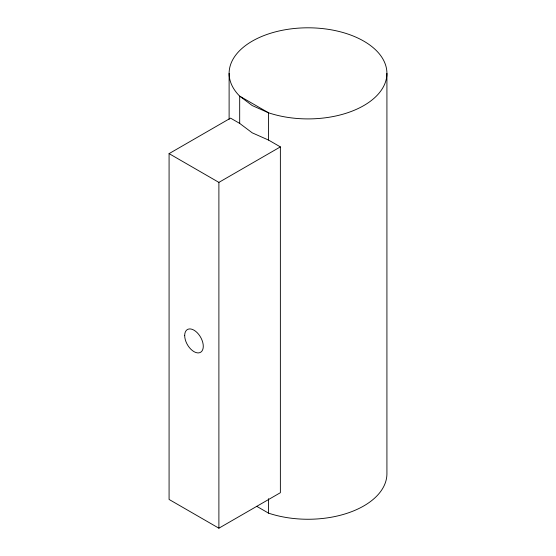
<?xml version="1.0" encoding="UTF-8"?>
<svg xmlns="http://www.w3.org/2000/svg" width="556" height="556" viewBox="0 0 556 556"><rect width="100%" height="100%" fill="white"/><g stroke="black" fill="none" stroke-linecap="round" stroke-linejoin="round"><path stroke-width="0.83" d="M169.08 153.63L230.566 118.136L239.685 123.397L252.222 132.835L268.562 140.077L280.37 146.895L280.37 492.706L218.89 528.2L169.08 499.448L169.08 153.63L218.89 182.389L280.37 146.895M256.712 506.314L268.562 513.153A78.903 45.557 0 0 0 386.92 473.705L386.92 73.357M268.562 140.077L268.562 112.805L239.685 96.132A78.903 45.557 0 0 1 294.312 28.495A78.903 45.557 0 0 1 385.718 81.266A78.903 45.557 0 0 1 268.562 112.805L252.222 105.564L239.685 96.132L239.685 123.397M268.562 498.669L268.562 513.153M229.114 73.357L229.114 119.38M218.89 182.389L218.89 528.2M184.689 335.546A13.149 7.589 60 0 0 198.631 352.9A13.149 7.589 60 0 0 198.631 334.302A13.149 7.589 60 0 0 184.689 335.546"/></g></svg>
